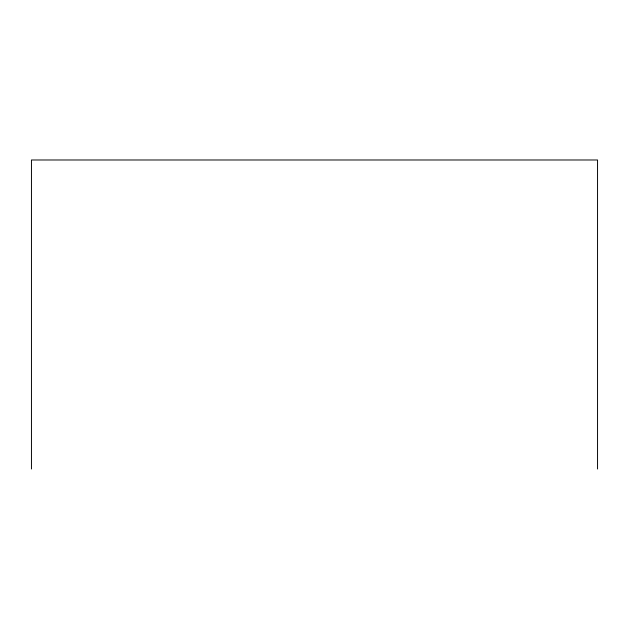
<?xml version="1.0" encoding="UTF-8"?>
<svg xmlns="http://www.w3.org/2000/svg" width="629" height="629" viewBox="0 0 629 629"><rect width="100%" height="100%" fill="white"/><g stroke="black" fill="none" stroke-linecap="round" stroke-linejoin="round"><path stroke-width="0.94" d="M597.55 469.014L597.55 159.986L31.45 159.986L31.45 469.014"/></g></svg>
